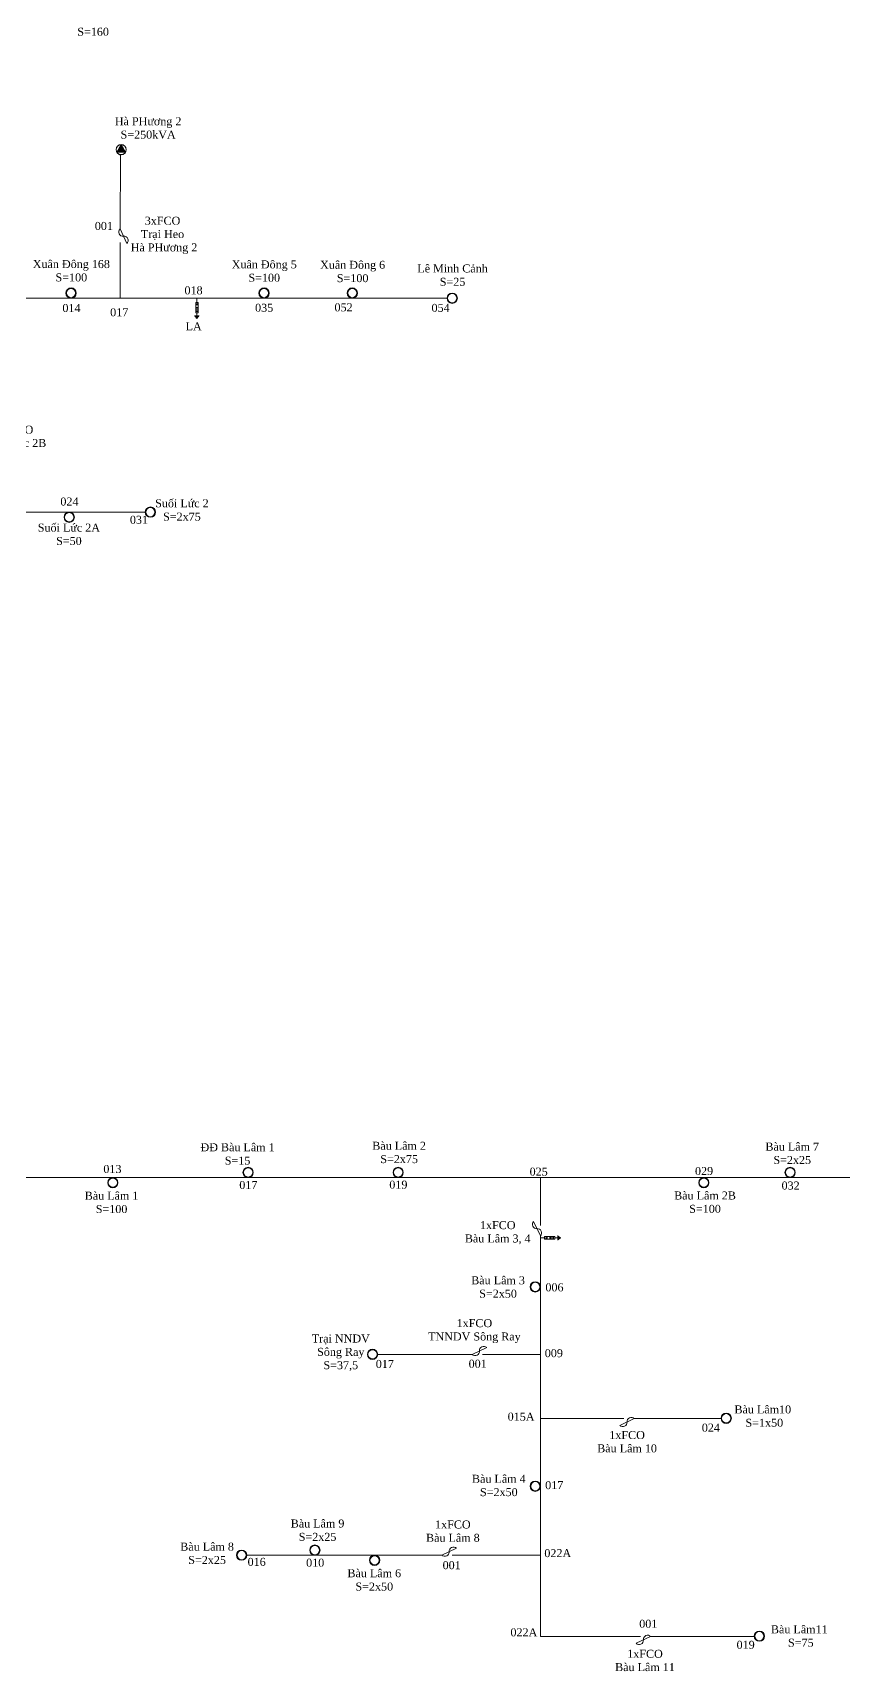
# Model space of a CAD drawing. Header units: inches. Extents: x 4393 to 9189, y -189 to 2360.
# Drawn here: x 8375.3 to 8451.3, y 618.4 to 771.9 of the extents above; entities that cross this region are included whole.
import ezdxf
from ezdxf.enums import TextEntityAlignment as Align

# ---------------------------------------------------------------- set-up
doc = ezdxf.new("R2010")
doc.units = ezdxf.units.IN
doc.header["$MEASUREMENT"] = 0
for name, color, linetype, lineweight in [('Day 22kV', 1, 'Continuous', 25), ('TBA', 5, 'Continuous', 18), ('Text', 7, 'Continuous', 15), ('Thiet bi', 3, 'Continuous', 18)]:
    doc.layers.add(name, color=color, linetype=linetype, lineweight=lineweight)
doc.styles.add('TimeNRoman', font='times.ttf')

# ---------------------------------------------------------------- blocks, each defined once
blk = doc.blocks.new('FCO')
at = {"color": 0}
blk.add_lwpolyline([(0, 0, 0.707499), (1.13, 0.53, -0.707499), (2.26, 1.05, -5.301682)], format="xyb", dxfattribs=at)
blk.add_lwpolyline([(0, 0), (2.26, 1.05)], dxfattribs=at)
blk = doc.blocks.new('TBA 1P')
h = blk.add_hatch(color=4)
h.set_gradient(color1=(0, 0, 255), one_color=1, tint=1, name='SPHERICAL')
h.paths.add_polyline_path([(0.8, 0.8, 1), (-0.8, 0.8, 1)])
h.paths.add_polyline_path([(-0.77, 0.8, -1), (0.77, 0.8, -1)], flags=16)
at = {"color": 0}
for radius in [0.8, 0.769, 0.759, 0.759, 0.748, 0.737, 0.726, 0.715]:
    blk.add_circle((0, 0.8), radius, dxfattribs=at)
blk = doc.blocks.new('LA')
at = {"color": 0}
for p, q in [((0.33, -2.28), (0.53, -2.69)), ((0.33, -2.28), (0.74, -2.28)), ((0.33, -3.92), (0.33, -2.28)), ((0.52, -1.72), (0.52, -2.28)), ((0.53, -2.69), (0.74, -2.28)), ((0.74, -2.28), (0.74, -3.92)), ((0.88, -4.39), (0.14, -4.39)), ((0.22, -4.48), (0.8, -4.48)), ((0.3, -4.58), (0.72, -4.58)), ((0.33, -2.69), (0.74, -2.69)), ((0.33, -3.1), (0.74, -3.1)), ((0.33, -3.3), (0.74, -3.3)), ((0.33, -3.51), (0.74, -3.51)), ((0.33, -3.71), (0.74, -3.71)), ((0.74, -3.92), (0.33, -3.92)), ((0.38, -4.67), (0.64, -4.67)), ((0.46, -4.77), (0.56, -4.77)), ((0.53, -3.92), (0.53, -4.39))]:
    blk.add_line(p, q, dxfattribs=at)
blk = doc.blocks.new('TBA 3P')
h = blk.add_hatch(color=4)
h.set_gradient(color1=(0, 0, 255), one_color=1, tint=1, name='INVSPHERICAL')
h.paths.add_polyline_path([(-0.01, 1.58), (0, 1.6, 0.414214), (-0.8, 0.8, 0.131652), (-0.69, 0.4), (-0.68, 0.42, -0.12747), (-0.78, 0.8, -0.409402)])
h = blk.add_hatch(color=4)
h.set_gradient(color1=(0, 0, 255), one_color=1, tint=1, name='INVSPHERICAL')
h.paths.add_polyline_path([(0.8, 0.8, 1), (-0.8, 0.8, 1)])
h.paths.add_polyline_path([(-0.78, 0.8, -1), (0.78, 0.8, -1)], flags=16)
h = blk.add_hatch()
h.set_pattern_fill('AR-HBONE', color=4, scale=0.25, style=0)
h.paths.add_polyline_path([(0.69, 0.4), (0.67, 0.4, -0.566432), (-0.67, 0.4), (-0.69, 0.4, 0.57735)])
h = blk.add_hatch(color=4)
h.set_gradient(color1=(0, 0, 255), one_color=1, tint=1, name='SPHERICAL')
h.paths.add_polyline_path([(0, 1.6), (0.01, 1.58, -0.409402), (0.78, 0.8, -0.12747), (0.68, 0.42), (0.69, 0.4, 0.131652), (0.8, 0.8, 0.414214)])
at = {"color": 0}
blk.add_lwpolyline([(0, 1.6, 0, 1.39, 0), (0, 0.4, 0, 0, 0)], format="xyseb", dxfattribs=at)
blk.add_lwpolyline([(-0.69, 0.4), (0.69, 0.4), (0, 1.6)], close=True, dxfattribs=at)
for radius in [0.8, 0.778]:
    blk.add_circle((0, 0.8), radius, dxfattribs=at)

msp = doc.modelspace()

# ---------------------------------------------------------------- linework, layer by layer
at = {"layer": 'Day 22kV', "lineweight": 15}
for points in [[(8383.5, 753.53), (8383.55, 760.48)], [(8383.5, 747.04), (8383.5, 752.25)], [(8344.63, 747.04), (8414.17, 747.04)], [(8345.7, 727), (8385.85, 727)]]:
    msp.add_lwpolyline(points, dxfattribs=at)
at = {"layer": 'Day 22kV', "color": 6, "lineweight": 15}
for points in [[(8356.66, 664.63), (8550.43, 664.63)], [(8422.92, 664.63), (8422.92, 660.13)], [(8422.92, 659.16), (8422.92, 621.62)], [(8416.52, 648.06), (8407.66, 648.06)], [(8422.92, 648.06), (8417.48, 648.06)], [(8422.94, 642.04), (8430.76, 642.04)], [(8431.73, 642.04), (8439.81, 642.04)], [(8413.68, 629.25), (8395.39, 629.25)], [(8422.92, 629.25), (8414.65, 629.25)], [(8422.92, 621.62), (8432.3, 621.62)], [(8433.26, 621.62), (8442.92, 621.62)]]:
    msp.add_lwpolyline(points, dxfattribs=at)

# ---------------------------------------------------------------- block references
at = {"layer": 'TBA', "lineweight": 15, "xscale": 0.6037500000002183, "yscale": 0.6037500000002183, "zscale": 0.6037500000001272}
for name, p in [('TBA 3P', (8383.6, 760.48)), ('TBA 1P', (8378.9, 747.04)), ('TBA 1P', (8397, 747.04)), ('TBA 1P', (8405.28, 747.04)), ('TBA 1P', (8414.65, 746.56)), ('TBA 1P', (8378.73, 726.03)), ('TBA 1P', (8386.34, 726.51)), ('TBA 1P', (8395.51, 664.63)), ('TBA 1P', (8409.58, 664.63)), ('TBA 1P', (8446.34, 664.63)), ('TBA 1P', (8382.82, 663.67)), ('TBA 1P', (8438.25, 663.67)), ('TBA 1P', (8422.44, 653.9)), ('TBA 1P', (8407.18, 647.58)), ('TBA 1P', (8440.35, 641.59)), ('TBA 1P', (8422.44, 635.22)), ('TBA 1P', (8394.9, 628.76)), ('TBA 1P', (8401.77, 629.23)), ('TBA 1P', (8407.37, 628.28)), ('TBA 1P', (8443.46, 621.17))]:
    msp.add_blockref(name, p, dxfattribs=at)
at = {"layer": 'Thiet bi', "lineweight": 15, "xscale": 0.6037500000002183, "yscale": 0.6037500000002183, "zscale": 0.6037500000001272}
for name, p, rotation in [('FCO', (8383.5, 753.53), 270), ('FCO', (8422.92, 659.16), 90), ('LA', (8421.92, 658.67), 90), ('FCO', (8431.73, 642.04), 180), ('FCO', (8433.26, 621.62), 180)]:
    msp.add_blockref(name, p, dxfattribs=dict(at, rotation=rotation))
for name, p in [('LA', (8390.39, 748.03)), ('FCO', (8416.52, 648.06)), ('FCO', (8413.68, 629.25))]:
    msp.add_blockref(name, p, dxfattribs=at)

# ---------------------------------------------------------------- texts
at = {"layer": 'Text', "color": 7, "lineweight": 15, "ltscale": 1.5, "style": 'TimeNRoman'}
for s, p in [('001', (8381.98, 753.44)), ('018', (8390.39, 747.4)), ('014', (8378.94, 745.75)), ('035', (8397.01, 745.77)), ('052', (8404.46, 745.81)), ('054', (8413.56, 745.76)), ('017', (8383.42, 745.35)), ('LA', (8390.4, 744.03)), ('024', (8378.75, 727.61)), ('031', (8385.27, 725.9)), ('013', (8382.78, 665.06)), ('025', (8422.76, 664.81)), ('029', (8438.27, 664.87)), ('017', (8395.53, 663.56)), ('019', (8409.6, 663.59)), ('032', (8446.39, 663.51)), ('006', (8424.24, 653.97)), ('009', (8424.18, 647.8)), ('017', (8408.33, 646.79)), ('001', (8417.04, 646.81)), ('015A', (8421.11, 641.85)), ('024', (8438.91, 640.82)), ('017', (8424.22, 635.43)), ('022A', (8424.55, 629.06)), ('016', (8396.31, 628.24)), ('010', (8401.8, 628.16)), ('001', (8414.6, 627.93)), ('022A', (8421.37, 621.64)), ('001', (8433.04, 622.44)), ('019', (8442.17, 620.47))]:
    msp.add_text(s, height=0.75, dxfattribs=at).set_placement(p, align=Align.CENTER)
at = {"layer": 'Text', "color": 3, "lineweight": 15, "ltscale": 1.5, "char_height": 0.75, "attachment_point": 5, "style": 'TimeNRoman'}
for s, insert, width in [('Trại bò\\PVũ Ngọc\\PS=160', (8380.97, 773.26), 10), ('Bàu Lâm10\\P S=1x50', (8443.78, 642.27), 6.3015), ('Bàu Lâm11\\P S=75', (8447.2, 621.66), 6.3015)]:
    msp.add_mtext(s, dxfattribs=dict(at, insert=insert, width=width))
at = {"layer": 'Text', "color": 7, "lineweight": 15, "ltscale": 1.5, "char_height": 0.75, "attachment_point": 5, "style": 'TimeNRoman'}
for s, insert, width in [('Hà PHương 2\\PS=250kVA', (8386.13, 762.99), 8.5), ('3xFCO\\PTrại Heo\\P Hà PHương 2', (8387.48, 752.93), 8.5), ('Xuân {\\fTimes New Roman|b0|i0|c238|p34;Đ}ông 168\\PS=100', (8378.93, 749.61), 8.5), ('Xuân {\\fTimes New Roman|b0|i0|c238|p34;Đ}ông 5\\PS=100', (8397.02, 749.58), 6.3015), ('Xuân {\\fTimes New Roman|b0|i0|c238|p34;Đ}ông 6\\PS=100', (8405.31, 749.54), 6.3015), ('Lê Minh Cảnh\\PS=25', (8414.68, 749.2), 8.5), ('1xFCO\\PSuối Lức 2B', (8373.69, 734.09), 7.8263), ('Suối Lức 2\\PS=2x75', (8389.3, 727.19), 6.3015), ('Suối Lức 2A\\PS=50', (8378.7, 724.91), 6.3015), ('Bàu Lâm 2\\PS=2x75', (8409.67, 666.98), 6.3015), ('Bàu Lâm 7\\PS=2x25', (8446.54, 666.9), 6.3015), ('ĐĐ Bàu Lâm 1\\PS=15', (8394.52, 666.84), 7.7412), ('Bàu Lâm 1 \\PS=100', (8382.7, 662.3), 6.3015), ('Bàu Lâm 2B\\PS=100', (8438.36, 662.32), 6.3015), ('1xFCO\\PBàu Lâm 3, 4', (8418.92, 659.46), 8.0458), ('Bàu Lâm 3\\PS=2x50', (8418.95, 654.37), 6.3015), ('1xFCO\\PTNNDV Sông Ray', (8416.73, 650.24), 9.4826), ('Trại NNDV\\PSông Ray\\PS=37,5', (8404.2, 648.21), 6.3015), ('1xFCO\\PBàu Lâm 10', (8431.05, 639.87), 9.4826), ('Bàu Lâm 4\\PS=2x50', (8419.02, 635.77), 6.3015), ('Bàu Lâm 9 \\PS=2x25', (8402.02, 631.58), 6.3015), ('1xFCO\\PBàu Lâm 8', (8414.71, 631.49), 9.4826), ('Bàu Lâm 8 \\PS=2x25', (8391.66, 629.41), 6.3015), ('Bàu Lâm 6\\PS=2x50', (8407.34, 626.92), 6.3015), ('1xFCO\\PBàu Lâm 11', (8432.73, 619.37), 9.4826)]:
    msp.add_mtext(s, dxfattribs=dict(at, insert=insert, width=width))

doc.saveas('drawing.dxf')
